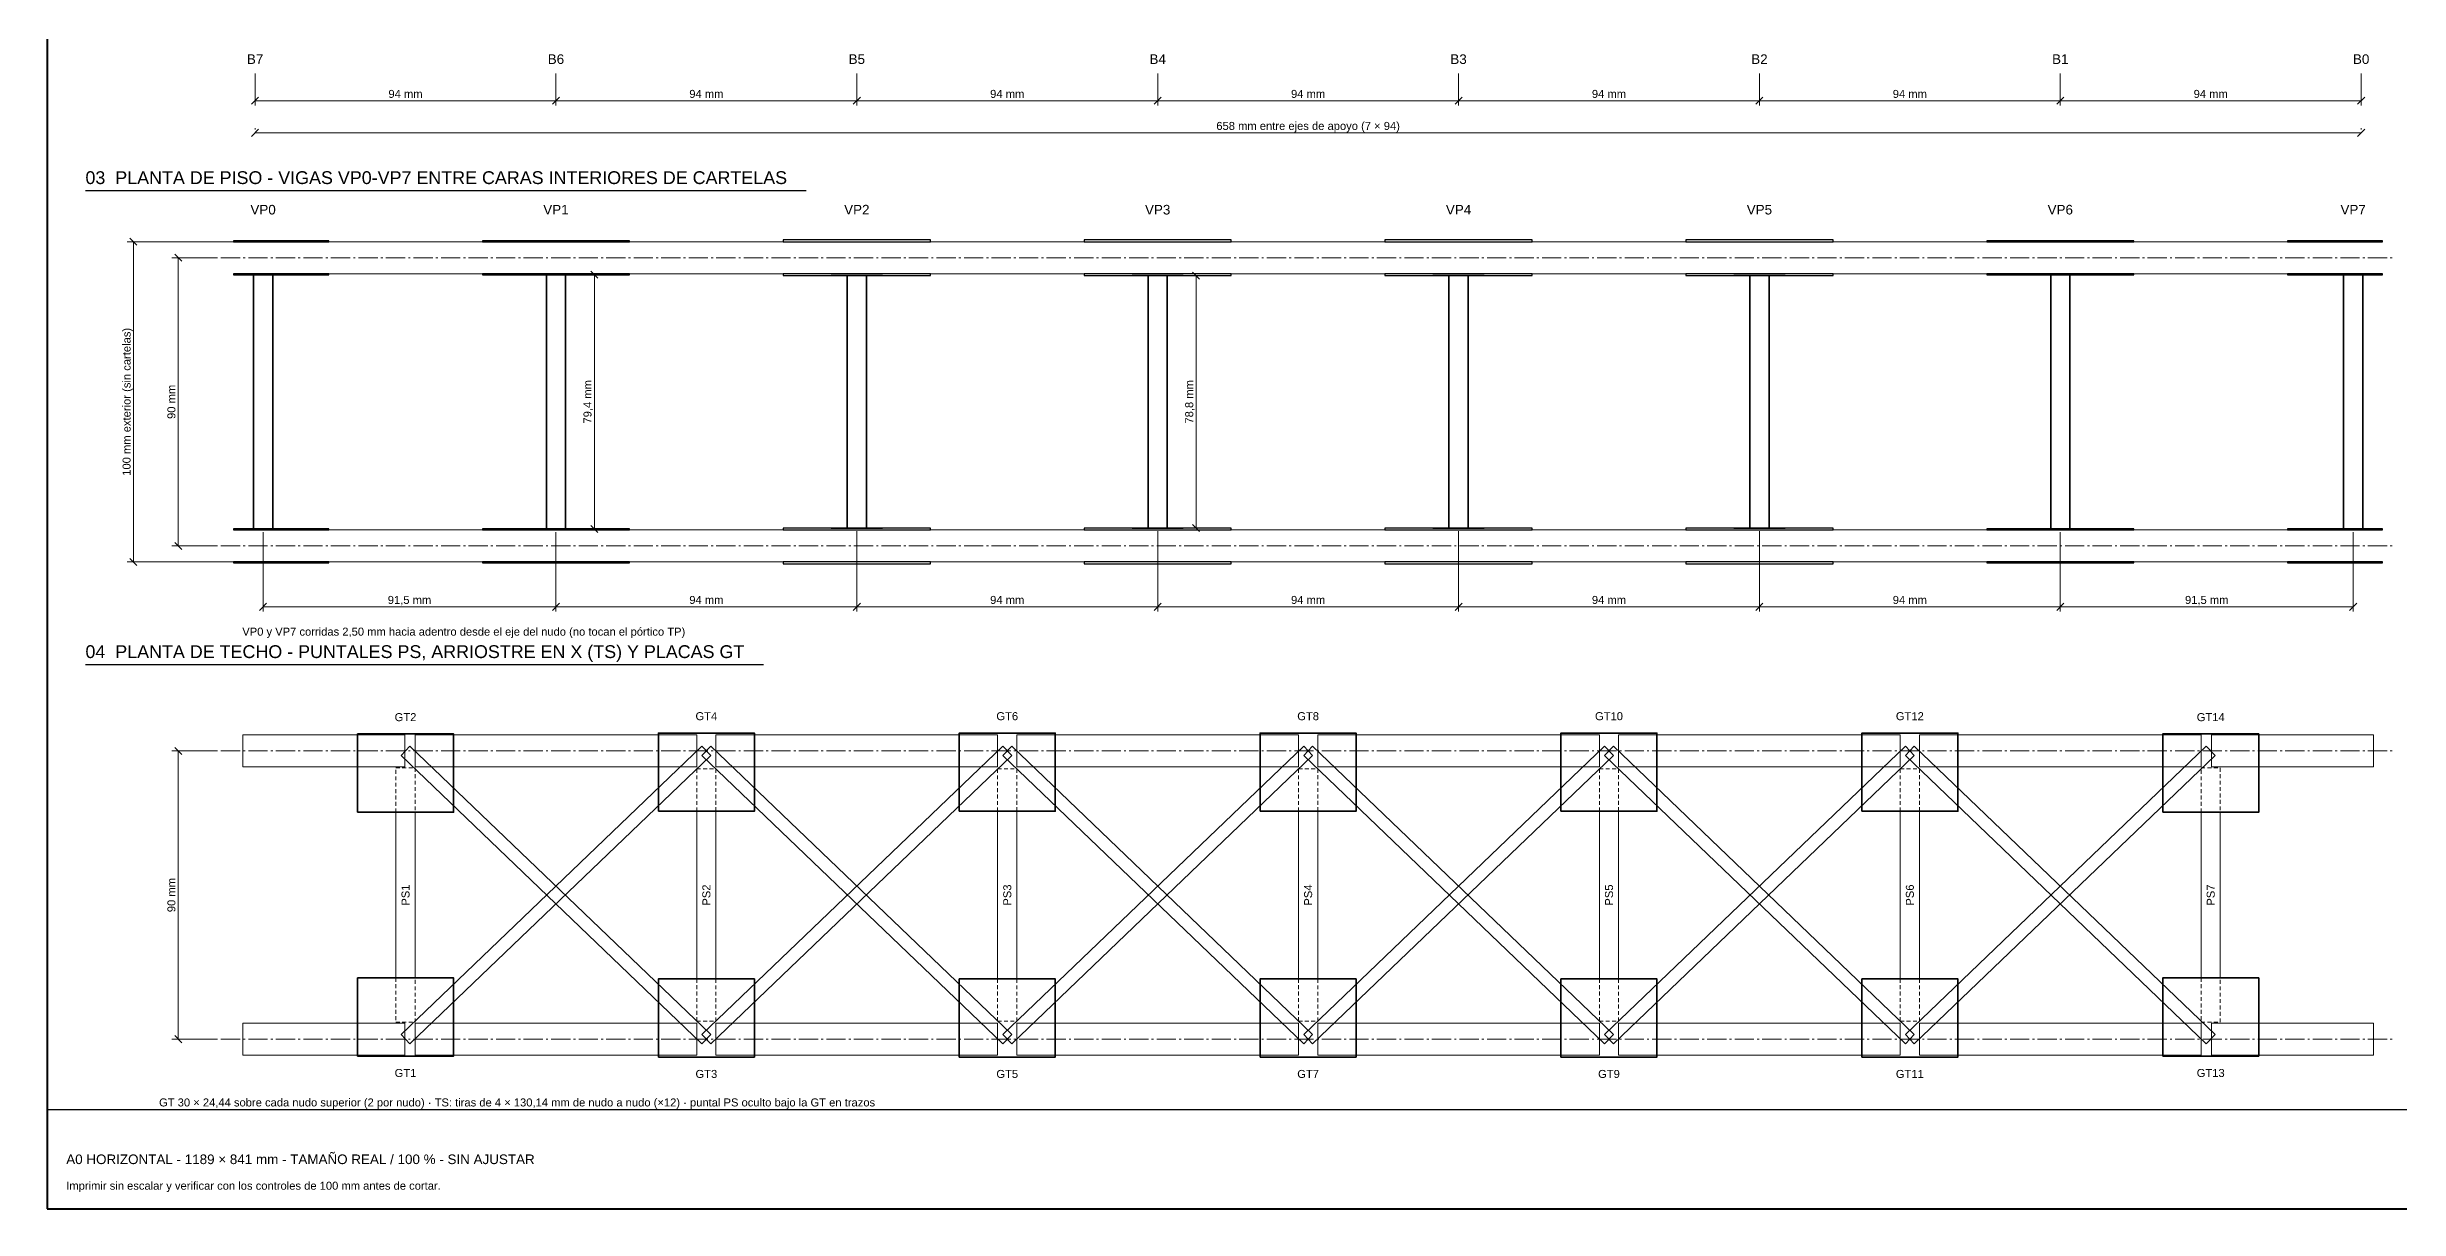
# Model space of a CAD drawing. Header units: millimetres. Extents: x 10 to 1179, y 10 to 831.
# Drawn here: x 10 to 745, y 10 to 373 of the extents above; entities that cross this region are included whole.
import ezdxf

# ---------------------------------------------------------------- set-up
doc = ezdxf.new("R2010")
doc.units = ezdxf.units.MM
doc.linetypes.add('LT_EJE', pattern=[8.6, 6, -1, 0.6, -1])
doc.linetypes.add('LT_OCULTA', pattern=[2, 1.2, -0.8])
for name, color, linetype, lineweight in [('CAJETIN', 7, 'CONTINUOUS', 30), ('CARTELA', 7, 'CONTINUOUS', 25), ('COTA', 7, 'CONTINUOUS', 13), ('EJE', 1, 'LT_EJE', 13), ('MARCO', 7, 'CONTINUOUS', 40), ('OCULTA', 8, 'LT_OCULTA', 18), ('TEXTO', 7, 'CONTINUOUS', 18), ('VISTA', 7, 'CONTINUOUS', 35), ('VISTA_FINA', 7, 'CONTINUOUS', 18)]:
    doc.layers.add(name, color=color, linetype=linetype, lineweight=lineweight)
doc.styles.add('PLANO', font='arial.ttf')

msp = doc.modelspace()

# ---------------------------------------------------------------- linework, layer by layer
at = {"layer": 'CAJETIN'}
for p, q in [((22, 328), (247.18, 328)), ((22, 180), (233.82, 180)), ((10, 41), (850, 41))]:
    msp.add_line(p, q, dxfattribs=at)
at = {"layer": 'CARTELA'}
for points in [[(68.3, 312), (98, 312), (98, 312.3), (68.3, 312.3)], [(146, 312), (192, 312), (192, 312.3), (146, 312.3)], [(240, 312), (286, 312), (286, 312.6), (240, 312.6)], [(334, 312), (380, 312), (380, 312.6), (334, 312.6)], [(428, 312), (474, 312), (474, 312.6), (428, 312.6)], [(522, 312), (568, 312), (568, 312.6), (522, 312.6)], [(616, 312), (662, 312), (662, 312.3), (616, 312.3)], [(710, 312), (739.7, 312), (739.7, 312.3), (710, 312.3)], [(68.3, 301.7), (98, 301.7), (98, 302), (68.3, 302)], [(146, 301.7), (192, 301.7), (192, 302), (146, 302)], [(240, 301.4), (286, 301.4), (286, 302), (240, 302)], [(334, 301.4), (380, 301.4), (380, 302), (334, 302)], [(428, 301.4), (474, 301.4), (474, 302), (428, 302)], [(522, 301.4), (568, 301.4), (568, 302), (522, 302)], [(616, 301.7), (662, 301.7), (662, 302), (616, 302)], [(710, 301.7), (739.7, 301.7), (739.7, 302), (710, 302)], [(68.3, 222), (98, 222), (98, 222.3), (68.3, 222.3)], [(146, 222), (192, 222), (192, 222.3), (146, 222.3)], [(240, 222), (286, 222), (286, 222.6), (240, 222.6)], [(334, 222), (380, 222), (380, 222.6), (334, 222.6)], [(428, 222), (474, 222), (474, 222.6), (428, 222.6)], [(522, 222), (568, 222), (568, 222.6), (522, 222.6)], [(616, 222), (662, 222), (662, 222.3), (616, 222.3)], [(710, 222), (739.7, 222), (739.7, 222.3), (710, 222.3)], [(68.3, 211.7), (98, 211.7), (98, 212), (68.3, 212)], [(146, 211.7), (192, 211.7), (192, 212), (146, 212)], [(240, 211.4), (286, 211.4), (286, 212), (240, 212)], [(334, 211.4), (380, 211.4), (380, 212), (334, 212)], [(428, 211.4), (474, 211.4), (474, 212), (428, 212)], [(522, 211.4), (568, 211.4), (568, 212), (522, 212)], [(616, 211.7), (662, 211.7), (662, 212), (616, 212)], [(710, 211.7), (739.7, 211.7), (739.7, 212), (710, 212)]]:
    msp.add_lwpolyline(points, close=True, dxfattribs=at)
at = {"layer": 'COTA'}
for p, q in [((75, 364.5), (75, 354.5)), ((169, 364.5), (169, 354.5)), ((263, 364.5), (263, 354.5)), ((357, 364.5), (357, 354.5)), ((451, 364.5), (451, 354.5)), ((545, 364.5), (545, 354.5)), ((639, 364.5), (639, 354.5)), ((733, 364.5), (733, 354.5)), ((73.9, 354.9), (76.1, 357.1)), ((75, 357), (75, 357.5)), ((75, 356), (169, 356)), ((167.9, 354.9), (170.1, 357.1)), ((167.9, 354.9), (170.1, 357.1)), ((169, 357), (169, 357.5)), ((169, 357), (169, 357.5)), ((169, 356), (263, 356)), ((261.9, 354.9), (264.1, 357.1)), ((261.9, 354.9), (264.1, 357.1)), ((263, 357), (263, 357.5)), ((263, 357), (263, 357.5)), ((263, 356), (357, 356)), ((355.9, 354.9), (358.1, 357.1)), ((355.9, 354.9), (358.1, 357.1)), ((357, 357), (357, 357.5)), ((357, 357), (357, 357.5)), ((357, 356), (451, 356)), ((449.9, 354.9), (452.1, 357.1)), ((449.9, 354.9), (452.1, 357.1)), ((451, 357), (451, 357.5)), ((451, 357), (451, 357.5)), ((451, 356), (545, 356)), ((543.9, 354.9), (546.1, 357.1)), ((543.9, 354.9), (546.1, 357.1)), ((545, 357), (545, 357.5)), ((545, 357), (545, 357.5)), ((545, 356), (639, 356)), ((637.9, 354.9), (640.1, 357.1)), ((637.9, 354.9), (640.1, 357.1)), ((639, 357), (639, 357.5)), ((639, 357), (639, 357.5)), ((639, 356), (733, 356)), ((731.9, 354.9), (734.1, 357.1)), ((733, 357), (733, 357.5)), ((73.9, 344.9), (76.1, 347.1)), ((75, 347), (75, 347.5)), ((75, 346), (733, 346)), ((731.9, 344.9), (734.1, 347.1)), ((733, 347), (733, 347.5)), ((35, 312), (76, 312)), ((36, 312), (35.5, 312)), ((38.1, 310.9), (35.9, 313.1)), ((37, 212), (37, 312)), ((49, 307), (63.3, 307)), ((50, 307), (49.5, 307)), ((52.1, 305.9), (49.9, 308.1)), ((51, 217), (51, 307)), ((172.5, 301.7), (182.5, 301.7)), ((180, 301.7), (179.5, 301.7)), ((182.1, 300.6), (179.9, 302.8)), ((181, 222.3), (181, 301.7)), ((360.5, 301.4), (370.5, 301.4)), ((368, 301.4), (367.5, 301.4)), ((370.1, 300.3), (367.9, 302.5)), ((369, 222.6), (369, 301.4)), ((77.5, 221.3), (77.5, 196.5)), ((169, 221.3), (169, 196.5)), ((172.5, 222.3), (182.5, 222.3)), ((180, 222.3), (179.5, 222.3)), ((182.1, 221.2), (179.9, 223.4)), ((263, 221.6), (263, 196.5)), ((357, 221.6), (357, 196.5)), ((360.5, 222.6), (370.5, 222.6)), ((368, 222.6), (367.5, 222.6)), ((370.1, 221.5), (367.9, 223.7)), ((451, 221.6), (451, 196.5)), ((545, 221.6), (545, 196.5)), ((639, 221.3), (639, 196.5)), ((730.5, 221.3), (730.5, 196.5)), ((38.1, 210.9), (35.9, 213.1)), ((49, 217), (63.3, 217)), ((50, 217), (49.5, 217)), ((52.1, 215.9), (49.9, 218.1)), ((35, 212), (76, 212)), ((36, 212), (35.5, 212)), ((76.4, 196.9), (78.6, 199.1)), ((77.5, 199), (77.5, 199.5)), ((167.9, 196.9), (170.1, 199.1)), ((167.9, 196.9), (170.1, 199.1)), ((169, 199), (169, 199.5)), ((169, 199), (169, 199.5)), ((261.9, 196.9), (264.1, 199.1)), ((261.9, 196.9), (264.1, 199.1)), ((263, 199), (263, 199.5)), ((263, 199), (263, 199.5)), ((355.9, 196.9), (358.1, 199.1)), ((355.9, 196.9), (358.1, 199.1)), ((357, 199), (357, 199.5)), ((357, 199), (357, 199.5)), ((449.9, 196.9), (452.1, 199.1)), ((449.9, 196.9), (452.1, 199.1)), ((451, 199), (451, 199.5)), ((451, 199), (451, 199.5)), ((543.9, 196.9), (546.1, 199.1)), ((543.9, 196.9), (546.1, 199.1)), ((545, 199), (545, 199.5)), ((545, 199), (545, 199.5)), ((637.9, 196.9), (640.1, 199.1)), ((637.9, 196.9), (640.1, 199.1)), ((639, 199), (639, 199.5)), ((639, 199), (639, 199.5)), ((729.4, 196.9), (731.6, 199.1)), ((730.5, 199), (730.5, 199.5)), ((77.5, 198), (169, 198)), ((169, 198), (263, 198)), ((263, 198), (357, 198)), ((357, 198), (451, 198)), ((451, 198), (545, 198)), ((545, 198), (639, 198)), ((639, 198), (730.5, 198)), ((49, 153), (63.3, 153)), ((50, 153), (49.5, 153)), ((52.1, 151.9), (49.9, 154.1)), ((51, 63), (51, 153)), ((49, 63), (63.3, 63)), ((50, 63), (49.5, 63)), ((52.1, 61.9), (49.9, 64.1))]:
    msp.add_line(p, q, dxfattribs=at)
at = {"layer": 'EJE'}
for p, q in [((64.3, 307), (743.7, 307)), ((64.3, 217), (743.7, 217)), ((64.3, 153), (743.7, 153)), ((64.3, 63), (743.7, 63))]:
    msp.add_line(p, q, dxfattribs=at)
at = {"layer": 'MARCO'}
msp.add_lwpolyline([(10, 10), (1179, 10), (1179, 831), (10, 831)], close=True, dxfattribs=at)
at = {"layer": 'OCULTA'}
for points in [[(119, 133.86), (119, 147.7), (125, 147.7), (125, 133.86)], [(213, 134.16), (213, 147.4), (219, 147.4), (219, 134.16)], [(307, 134.16), (307, 147.4), (313, 147.4), (313, 134.16)], [(401, 134.16), (401, 147.4), (407, 147.4), (407, 134.16)], [(495, 134.16), (495, 147.4), (501, 147.4), (501, 134.16)], [(589, 134.16), (589, 147.4), (595, 147.4), (595, 134.16)], [(683, 133.86), (683, 147.7), (689, 147.7), (689, 133.86)], [(119, 82.14), (119, 68.3), (125, 68.3), (125, 82.14)], [(213, 81.84), (213, 68.6), (219, 68.6), (219, 81.84)], [(307, 81.84), (307, 68.6), (313, 68.6), (313, 81.84)], [(401, 81.84), (401, 68.6), (407, 68.6), (407, 81.84)], [(495, 81.84), (495, 68.6), (501, 68.6), (501, 81.84)], [(589, 81.84), (589, 68.6), (595, 68.6), (595, 81.84)], [(683, 82.14), (683, 68.3), (689, 68.3), (689, 82.14)]]:
    msp.add_lwpolyline(points, dxfattribs=at)
at = {"layer": 'VISTA'}
for p, q in [((74.5, 301.7), (85.5, 301.7)), ((161, 301.7), (177, 301.7)), ((255, 301.4), (271, 301.4)), ((349, 301.4), (365, 301.4)), ((443, 301.4), (459, 301.4)), ((537, 301.4), (553, 301.4)), ((631, 301.7), (647, 301.7)), ((722.5, 301.7), (733.5, 301.7)), ((74.5, 222.3), (85.5, 222.3)), ((161, 222.3), (177, 222.3)), ((255, 222.6), (271, 222.6)), ((349, 222.6), (365, 222.6)), ((443, 222.6), (459, 222.6)), ((537, 222.6), (553, 222.6)), ((631, 222.3), (647, 222.3)), ((722.5, 222.3), (733.5, 222.3))]:
    msp.add_line(p, q, dxfattribs=at)
for points in [[(74.5, 222.3), (80.5, 222.3), (80.5, 301.7), (74.5, 301.7)], [(166, 222.3), (172, 222.3), (172, 301.7), (166, 301.7)], [(260, 222.6), (266, 222.6), (266, 301.4), (260, 301.4)], [(354, 222.6), (360, 222.6), (360, 301.4), (354, 301.4)], [(448, 222.6), (454, 222.6), (454, 301.4), (448, 301.4)], [(542, 222.6), (548, 222.6), (548, 301.4), (542, 301.4)], [(636, 222.3), (642, 222.3), (642, 301.7), (636, 301.7)], [(727.5, 222.3), (733.5, 222.3), (733.5, 301.7), (727.5, 301.7)], [(107, 133.86), (137, 133.86), (137, 158.3), (107, 158.3)], [(201, 134.16), (231, 134.16), (231, 158.6), (201, 158.6)], [(295, 134.16), (325, 134.16), (325, 158.6), (295, 158.6)], [(389, 134.16), (419, 134.16), (419, 158.6), (389, 158.6)], [(483, 134.16), (513, 134.16), (513, 158.6), (483, 158.6)], [(577, 134.16), (607, 134.16), (607, 158.6), (577, 158.6)], [(671, 133.86), (701, 133.86), (701, 158.3), (671, 158.3)], [(107, 57.7), (137, 57.7), (137, 82.14), (107, 82.14)], [(201, 57.4), (231, 57.4), (231, 81.84), (201, 81.84)], [(295, 57.4), (325, 57.4), (325, 81.84), (295, 81.84)], [(389, 57.4), (419, 57.4), (419, 81.84), (389, 81.84)], [(483, 57.4), (513, 57.4), (513, 81.84), (483, 81.84)], [(577, 57.4), (607, 57.4), (607, 81.84), (577, 81.84)], [(671, 57.7), (701, 57.7), (701, 82.14), (671, 82.14)]]:
    msp.add_lwpolyline(points, close=True, dxfattribs=at)
at = {"layer": 'VISTA_FINA'}
for points in [[(78, 312), (730, 312)], [(78, 302), (730, 302)], [(78, 222), (730, 222)], [(78, 212), (730, 212)], [(119, 82.14), (119, 133.86)], [(125, 82.14), (125, 133.86)], [(213, 81.84), (213, 134.16)], [(219, 81.84), (219, 134.16)], [(307, 81.84), (307, 134.16)], [(313, 81.84), (313, 134.16)], [(401, 81.84), (401, 134.16)], [(407, 81.84), (407, 134.16)], [(495, 81.84), (495, 134.16)], [(501, 81.84), (501, 134.16)], [(589, 81.84), (589, 134.16)], [(595, 81.84), (595, 134.16)], [(683, 82.14), (683, 133.86)], [(689, 82.14), (689, 133.86)]]:
    msp.add_lwpolyline(points, dxfattribs=at)
for points in [[(71.18, 148), (121.75, 148), (121.75, 158), (71.18, 158)], [(120.62, 64.44), (214.62, 154.44), (217.38, 151.56), (123.38, 61.56)], [(123.38, 154.44), (217.38, 64.44), (214.62, 61.56), (120.62, 151.56)], [(125, 148), (213, 148), (213, 158), (125, 158)], [(214.62, 64.44), (308.62, 154.44), (311.38, 151.56), (217.38, 61.56)], [(217.38, 154.44), (311.38, 64.44), (308.62, 61.56), (214.62, 151.56)], [(219, 148), (307, 148), (307, 158), (219, 158)], [(308.62, 64.44), (402.62, 154.44), (405.38, 151.56), (311.38, 61.56)], [(311.38, 154.44), (405.38, 64.44), (402.62, 61.56), (308.62, 151.56)], [(313, 148), (401, 148), (401, 158), (313, 158)], [(402.62, 64.44), (496.62, 154.44), (499.38, 151.56), (405.38, 61.56)], [(405.38, 154.44), (499.38, 64.44), (496.62, 61.56), (402.62, 151.56)], [(407, 148), (495, 148), (495, 158), (407, 158)], [(496.62, 64.44), (590.62, 154.44), (593.38, 151.56), (499.38, 61.56)], [(499.38, 154.44), (593.38, 64.44), (590.62, 61.56), (496.62, 151.56)], [(501, 148), (589, 148), (589, 158), (501, 158)], [(590.62, 64.44), (684.62, 154.44), (687.38, 151.56), (593.38, 61.56)], [(593.38, 154.44), (687.38, 64.44), (684.62, 61.56), (590.62, 151.56)], [(595, 148), (683, 148), (683, 158), (595, 158)], [(686.25, 148), (736.82, 148), (736.82, 158), (686.25, 158)], [(71.18, 58), (121.75, 58), (121.75, 68), (71.18, 68)], [(125, 58), (213, 58), (213, 68), (125, 68)], [(219, 58), (307, 58), (307, 68), (219, 68)], [(313, 58), (401, 58), (401, 68), (313, 68)], [(407, 58), (495, 58), (495, 68), (407, 68)], [(501, 58), (589, 58), (589, 68), (501, 68)], [(595, 58), (683, 58), (683, 68), (595, 68)], [(686.25, 58), (736.82, 58), (736.82, 68), (686.25, 68)]]:
    msp.add_lwpolyline(points, close=True, dxfattribs=at)

# ---------------------------------------------------------------- texts
at = {"layer": 'COTA', "style": 'PLANO'}
for s, p in [('94 mm', (116.66, 356.9)), ('94 mm', (210.66, 356.9)), ('94 mm', (304.66, 356.9)), ('94 mm', (398.66, 356.9)), ('94 mm', (492.66, 356.9)), ('94 mm', (586.66, 356.9)), ('94 mm', (680.66, 356.9)), ('658 mm entre ejes de apoyo (7 × 94)', (375.32, 346.9)), ('91,5 mm', (116.46, 198.9)), ('94 mm', (210.66, 198.9)), ('94 mm', (304.66, 198.9)), ('94 mm', (398.66, 198.9)), ('94 mm', (492.66, 198.9)), ('94 mm', (586.66, 198.9)), ('91,5 mm', (677.96, 198.9))]:
    msp.add_text(s, height=2.5, dxfattribs=at).set_placement(p)
for s, p in [('100 mm exterior (sin cartelas)', (36.1, 238.91)), ('90 mm', (50.1, 256.66)), ('79,4 mm', (180.1, 255.21)), ('78,8 mm', (368.1, 255.21)), ('90 mm', (50.1, 102.66))]:
    msp.add_text(s, height=2.5, rotation=90, dxfattribs=at).set_placement(p)
at = {"layer": 'TEXTO', "style": 'PLANO'}
for s, height, p in [('B7', 3, (72.44, 367.5)), ('B6', 3, (166.44, 367.5)), ('B5', 3, (260.44, 367.5)), ('B4', 3, (354.44, 367.5)), ('B3', 3, (448.44, 367.5)), ('B2', 3, (542.44, 367.5)), ('B1', 3, (636.44, 367.5)), ('B0', 3, (730.44, 367.5)), ('03  PLANTA DE PISO - VIGAS VP0-VP7 ENTRE CARAS INTERIORES DE CARTELAS', 4, (22, 330)), ('VP0', 3, (73.54, 320.5)), ('VP1', 3, (165.04, 320.5)), ('VP2', 3, (259.04, 320.5)), ('VP3', 3, (353.04, 320.5)), ('VP4', 3, (447.04, 320.5)), ('VP5', 3, (541.04, 320.5)), ('VP6', 3, (635.04, 320.5)), ('VP7', 3, (726.54, 320.5)), ('VP0 y VP7 corridas 2,50 mm hacia adentro desde el eje del nudo (no tocan el pórtico TP)', 2.5, (71, 189)), ('04  PLANTA DE TECHO - PUNTALES PS, ARRIOSTRE EN X (TS) Y PLACAS GT', 4, (22, 182)), ('GT2', 2.5, (118.6, 162.3)), ('GT4', 2.5, (212.6, 162.6)), ('GT6', 2.5, (306.6, 162.6)), ('GT8', 2.5, (400.6, 162.6)), ('GT10', 2.5, (493.63, 162.6)), ('GT12', 2.5, (587.63, 162.6)), ('GT14', 2.5, (681.63, 162.3)), ('GT1', 2.5, (118.6, 51.2)), ('GT3', 2.5, (212.6, 50.9)), ('GT5', 2.5, (306.6, 50.9)), ('GT7', 2.5, (400.6, 50.9)), ('GT9', 2.5, (494.6, 50.9)), ('GT11', 2.5, (587.63, 50.9)), ('GT13', 2.5, (681.63, 51.2)), ('GT 30 × 24,44 sobre cada nudo superior (2 por nudo) · TS: tiras de 4 × 130,14 mm de nudo a nudo (×12) · puntal PS oculto bajo la GT en trazos', 2.5, (45, 42)), ('A0 HORIZONTAL - 1189 × 841 mm - TAMAÑO REAL / 100 % - SIN AJUSTAR', 3, (16, 24)), ('Imprimir sin escalar y verificar con los controles de 100 mm antes de cortar.', 2.5, (16, 16))]:
    msp.add_text(s, height=height, dxfattribs=at).set_placement(p)
for s, p in [('PS1', (123.25, 104.7)), ('PS2', (217.25, 104.7)), ('PS3', (311.25, 104.7)), ('PS4', (405.25, 104.7)), ('PS5', (499.25, 104.7)), ('PS6', (593.25, 104.7)), ('PS7', (687.25, 104.7))]:
    msp.add_text(s, height=2.5, rotation=90, dxfattribs=at).set_placement(p)

doc.saveas('drawing.dxf')
